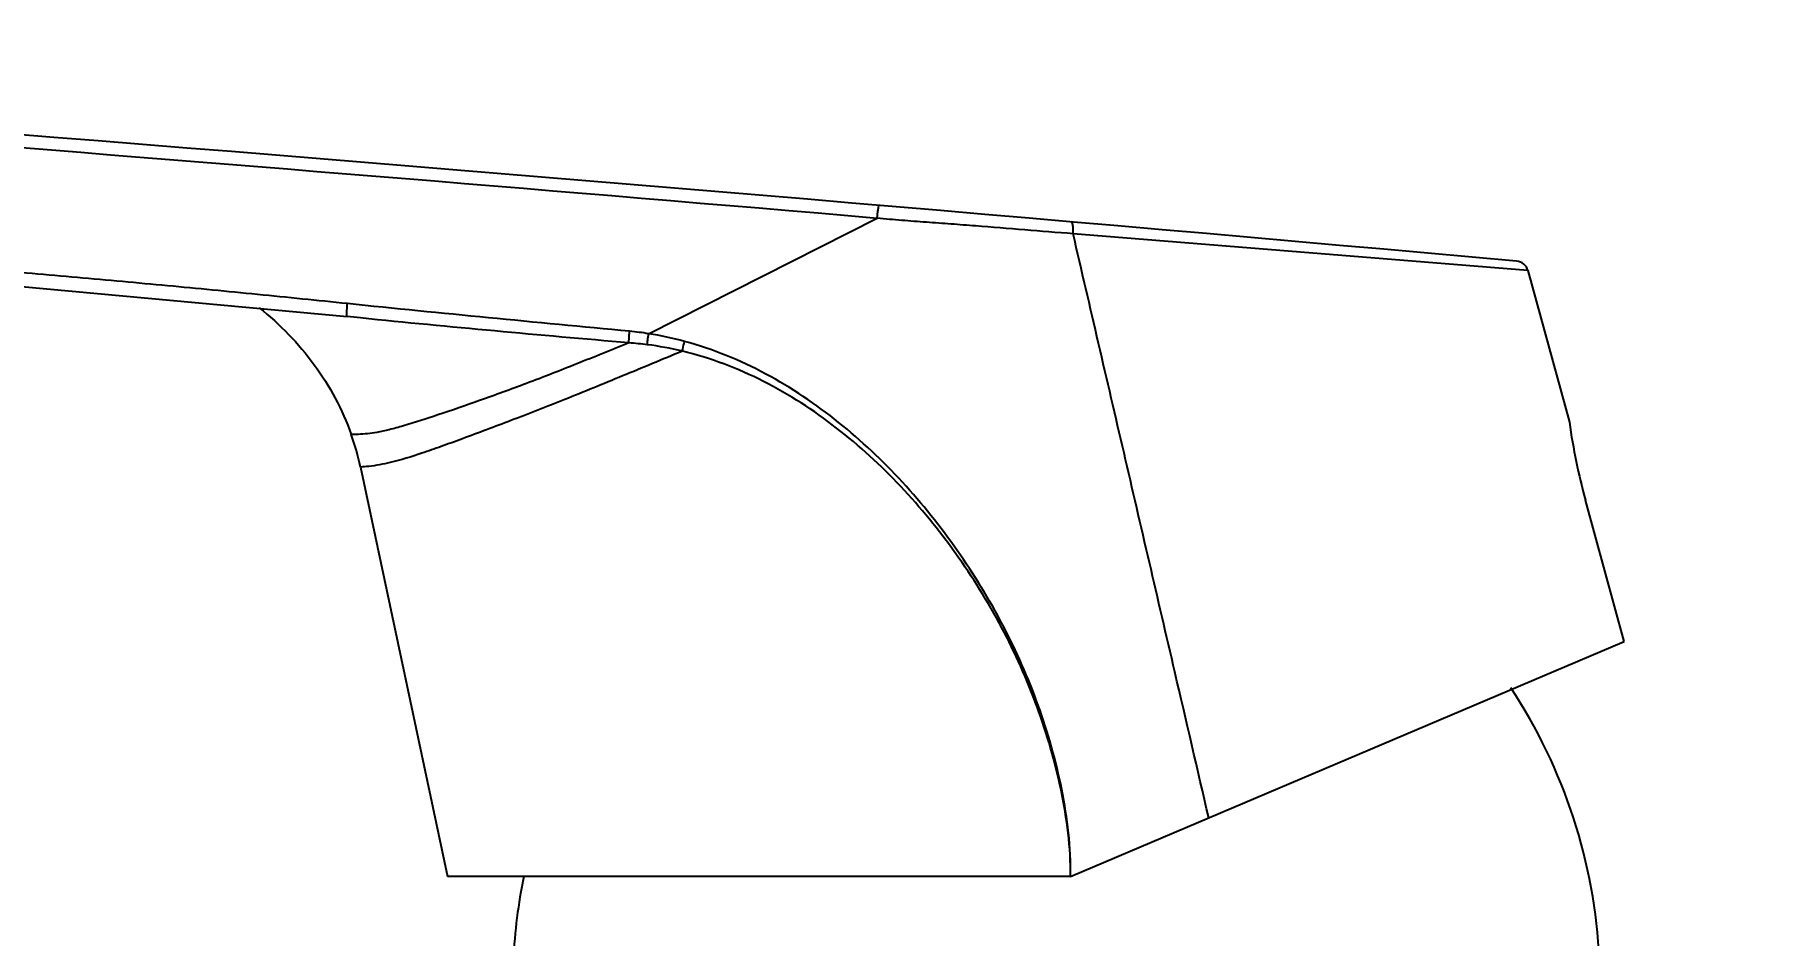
# Model space of a CAD drawing. Header units: millimetres. Extents: x 3766 to 4318, y 26587 to 26937.
# Drawn here: x 3914.4 to 3980.9, y 26720.1 to 26754.8 of the extents above; entities that cross this region are included whole.
import ezdxf

# ---------------------------------------------------------------- set-up
doc = ezdxf.new("R2010")
doc.units = ezdxf.units.MM
doc.styles.get("Standard").update_dxf_attribs({"font": ''})
doc.styles.get('Standard').set_extended_font_data('SimSun')
doc.dimstyles.new('副本 ISO-25-2bei', dxfattribs={"dimscale": 1.7, "dimtxt": 5, "dimasz": 5, "dimexe": 0.5, "dimexo": 0.625, "dimgap": 1, "dimtad": 1, "dimlfac": 0.0393, "dimdsep": 46, "dimtxsty": 'Standard', "dimcen": 2.5, "dimclrd": 1, "dimclre": 1, "dimclrt": 3, "dimadec": 0, "dimazin": 0, "dimtfac": 1, "dimtmove": 0, "dimatfit": 3, "dimfxl": 0, "dimarcsym": 0})

# ---------------------------------------------------------------- blocks, each defined once
blk = doc.blocks.new('*D3')
at = {"color": 1, "lineweight": -2, "transparency": 16777216}
for p, q in [((3848.034, 26750.526), (3848.034, 26587.851)), ((4030.716, 26610.737), (4030.716, 26587.851)), ((3856.534, 26588.701), (4022.216, 26588.701))]:
    blk.add_line(p, q, dxfattribs=at)
at = {"color": 1, "transparency": 16777216}
for points in [[(3856.534, 26590.118), (3856.534, 26587.285), (3848.034, 26588.701)], [(4022.216, 26590.118), (4022.216, 26587.285), (4030.716, 26588.701)]]:
    blk.add_solid(points, dxfattribs=at)
at = {"layer": 'Defpoints', "color": 0, "transparency": 16777216}
for p in [(3848.034, 26751.588), (4030.716, 26611.8), (4030.716, 26588.701)]:
    blk.add_point(p, dxfattribs=at)
at = {"color": 3, "transparency": 16777216, "insert": (3939.375, 26594.651), "char_height": 8.5, "attachment_point": 5, "bg_fill": 3, "box_fill_scale": 1.1, "bg_fill_color": 256, "bg_fill_true_color": 13158600, "bg_fill_transparency": 0}
blk.add_mtext('182.7', dxfattribs=at)

msp = doc.modelspace()

# ---------------------------------------------------------------- linework, layer by layer
for points in [[(3974.703, 26719.166), (3974.521, 26722.898), (3973.343, 26726.514), (3971.29, 26729.638)], [(3933.262, 26722.372), (3933.044, 26721.315), (3932.909, 26720.243), (3932.855, 26719.166)]]:
    msp.add_open_spline(points, degree=3)

# ---------------------------------------------------------------- next in the draw order: dimensions: what is measured, and where the dimension line sits
dim = msp.add_linear_dim(base=(4030.716, 26588.701), p1=(3848.034, 26751.588), p2=(4030.716, 26611.8), dimstyle='副本 ISO-25-2bei', override={"dimdec": 1, "dimlfac": 1, "dimtfill": 1})
dim.commit()
dim.dimension.update_dxf_attribs({"geometry": '*D3', "text_midpoint": (3939.375, 26594.651)})

# ---------------------------------------------------------------- next in the draw order: linework, layer by layer
at = {"color": 7, "linetype": 'Continuous'}
for p, q in [((3938.069, 26743.274), (3946.875, 26747.719)), ((3971.947, 26745.705), (3954.425, 26747.123)), ((3971.947, 26745.705), (3973.542, 26739.864)), ((3908.664, 26745.575), (3926.45, 26743.935)), ((3926.974, 26743.881), (3926.451, 26743.935)), ((3926.965, 26738.138), (3930.318, 26722.364)), ((3975.653, 26731.42), (3974.165, 26736.864)), ((3954.318, 26722.364), (3975.653, 26731.42)), ((3954.318, 26722.364), (3930.318, 26722.364))]:
    msp.add_line(p, q, dxfattribs=at)
for centre, radius, start, end in [((3467.93, 21126.82), 5641.77, 84.879011, 85.992817), ((3466.727, 21112.32), 5655.816, 85.130041, 85.86912), ((3971.465, 26745.573), 0.5, 15.26612, 84.87886), ((3936.166, 26731.231), 12.193, 81.02041, 84.48907), ((3936.066, 26730.495), 12.935, 74.80119, 81.09415), ((3936.451, 26730.721), 12.23, 82.63321, 85.95479), ((3936.375, 26730.177), 12.78, 76.4505, 82.60751), ((3997.631, 26743.306), 24.334, 188.13386, 195.3533), ((3917.106, 26736.042), 10.08, 12.00237, 19.41369)]:
    msp.add_arc(centre, radius, start, end, dxfattribs=at)
for points, knots in [([(3926.467, 26744.432), (3925.311, 26744.552), (3923, 26744.789), (3919.531, 26745.123), (3916.061, 26745.44), (3911.432, 26745.847), (3905.643, 26746.325), (3898.695, 26746.882), (3891.747, 26747.438), (3885.958, 26747.906), (3881.325, 26748.271), (3877.849, 26748.525), (3874.37, 26748.733), (3872.051, 26748.863), (3870.891, 26748.93)], [0, 0, 0, 0, 0.0625, 0.125001, 0.187501, 0.250001, 0.375001, 0.500001, 0.625001, 0.750001, 0.812501, 0.875001, 0.9375, 1, 1, 1, 1]), ([(3946.875, 26747.719), (3946.88, 26747.783), (3946.889, 26747.876), (3946.904, 26747.993), (3946.914, 26748.068), (3946.924, 26748.129), (3946.934, 26748.176), (3946.941, 26748.201), (3946.948, 26748.218), (3946.952, 26748.218)], [0, 0, 0, 0, 0.379367, 0.551162, 0.701858, 0.82582, 0.918566, 0.976597, 1, 1, 1, 1]), ([(3954.425, 26747.123), (3953.803, 26747.172), (3952.551, 26747.273), (3950.982, 26747.399), (3949.72, 26747.497), (3948.77, 26747.566), (3947.822, 26747.637), (3947.19, 26747.692), (3946.875, 26747.719)], [0, 0, 0, 0, 0.247291, 0.497537, 0.623215, 0.748961, 0.874539, 1, 1, 1, 1]), ([(3954.425, 26747.123), (3954.429, 26747.182), (3954.431, 26747.29), (3954.423, 26747.416), (3954.407, 26747.5), (3954.392, 26747.546), (3954.371, 26747.58), (3954.354, 26747.582)], [0, 0, 0, 0, 0.367872, 0.677264, 0.797574, 0.890981, 1, 1, 1, 1]), ([(3959.65, 26724.627), (3959.216, 26726.5), (3958.452, 26729.779), (3957.363, 26734.464), (3956.059, 26740.09), (3955.076, 26744.309), (3954.425, 26747.123)], [0, 0, 0, 0, 0.24983, 0.437275, 0.624783, 1, 1, 1, 1]), ([(3926.45, 26743.935), (3926.447, 26743.935), (3926.443, 26743.953), (3926.44, 26743.977), (3926.44, 26744.025), (3926.441, 26744.085), (3926.444, 26744.16), (3926.452, 26744.277), (3926.46, 26744.369), (3926.467, 26744.432)], [0, 0, 0, 0, 0.022791, 0.080105, 0.172279, 0.295881, 0.446522, 0.61864, 1, 1, 1, 1]), ([(3923.071, 26744.276), (3923.863, 26743.64), (3925.3, 26742.17), (3926.275, 26740.35), (3926.612, 26739.393)], [0, 0, 0, 0, 0.500206, 1, 1, 1, 1]), ([(3937.313, 26742.921), (3935.589, 26743.068), (3932.141, 26743.373), (3928.695, 26743.704), (3926.974, 26743.881)], [0, 0, 0, 0, 0.500023, 1, 1, 1, 1]), ([(3937.314, 26742.921), (3937.311, 26742.982), (3937.317, 26743.131), (3937.328, 26743.28), (3937.337, 26743.367)], [0, 0, 0, 0, 0.410489, 1, 1, 1, 1]), ([(3938.019, 26742.851), (3938.021, 26742.911), (3938.036, 26743.052), (3938.056, 26743.193), (3938.069, 26743.274)], [0, 0, 0, 0, 0.423897, 1, 1, 1, 1]), ([(3939.369, 26742.601), (3939.373, 26742.627), (3939.399, 26742.753), (3939.43, 26742.878), (3939.457, 26742.978)], [0, 0, 0, 0, 0.202028, 1, 1, 1, 1]), ([(3954.318, 26722.364), (3954.338, 26722.925), (3954.276, 26724.052), (3954.01, 26725.719), (3953.612, 26727.36), (3952.925, 26729.502), (3951.785, 26732.082), (3950.016, 26734.963), (3947.908, 26737.606), (3945.449, 26739.931), (3942.639, 26741.821), (3940.541, 26742.684), (3939.457, 26742.978)], [0, 0, 0, 0, 0.062519, 0.125067, 0.187584, 0.250124, 0.375143, 0.50018, 0.625205, 0.750196, 0.875135, 1, 1, 1, 1]), ([(3937.313, 26742.921), (3936.643, 26742.651), (3935.33, 26742.118), (3933.414, 26741.367), (3931.627, 26740.72), (3930.048, 26740.171), (3928.887, 26739.794), (3928.099, 26739.578), (3927.522, 26739.451), (3927.033, 26739.395), (3926.704, 26739.391), (3926.612, 26739.393)], [0, 0, 0, 0, 0.191758, 0.375834, 0.546015, 0.695837, 0.819248, 0.869732, 0.912778, 0.975723, 1, 1, 1, 1]), ([(3939.369, 26742.601), (3938.6, 26742.284), (3937.094, 26741.655), (3934.895, 26740.755), (3932.838, 26739.952), (3931.246, 26739.356), (3930.104, 26738.937), (3929.184, 26738.612), (3928.261, 26738.325), (3927.461, 26738.175), (3927.073, 26738.143), (3926.965, 26738.138)], [0, 0, 0, 0, 0.188833, 0.37044, 0.53946, 0.690107, 0.75638, 0.815674, 0.9116, 0.97555, 1, 1, 1, 1]), ([(3954.318, 26722.364), (3954.332, 26722.921), (3954.261, 26724.04), (3953.984, 26725.692), (3953.577, 26727.318), (3952.883, 26729.44), (3951.738, 26731.995), (3949.961, 26734.842), (3947.842, 26737.443), (3945.371, 26739.716), (3942.551, 26741.54), (3940.449, 26742.341), (3939.369, 26742.601)], [0, 0, 0, 0, 0.062561, 0.12515, 0.187707, 0.250285, 0.375373, 0.500467, 0.625528, 0.750517, 0.875377, 1, 1, 1, 1])]:
    msp.add_open_spline(points, degree=3, knots=knots, dxfattribs=at)
msp.add_open_spline([(3937.337, 26743.367), (3935.525, 26743.54), (3931.901, 26743.886), (3928.278, 26744.245), (3926.467, 26744.432)], degree=3, dxfattribs=at)

doc.saveas('drawing.dxf')
